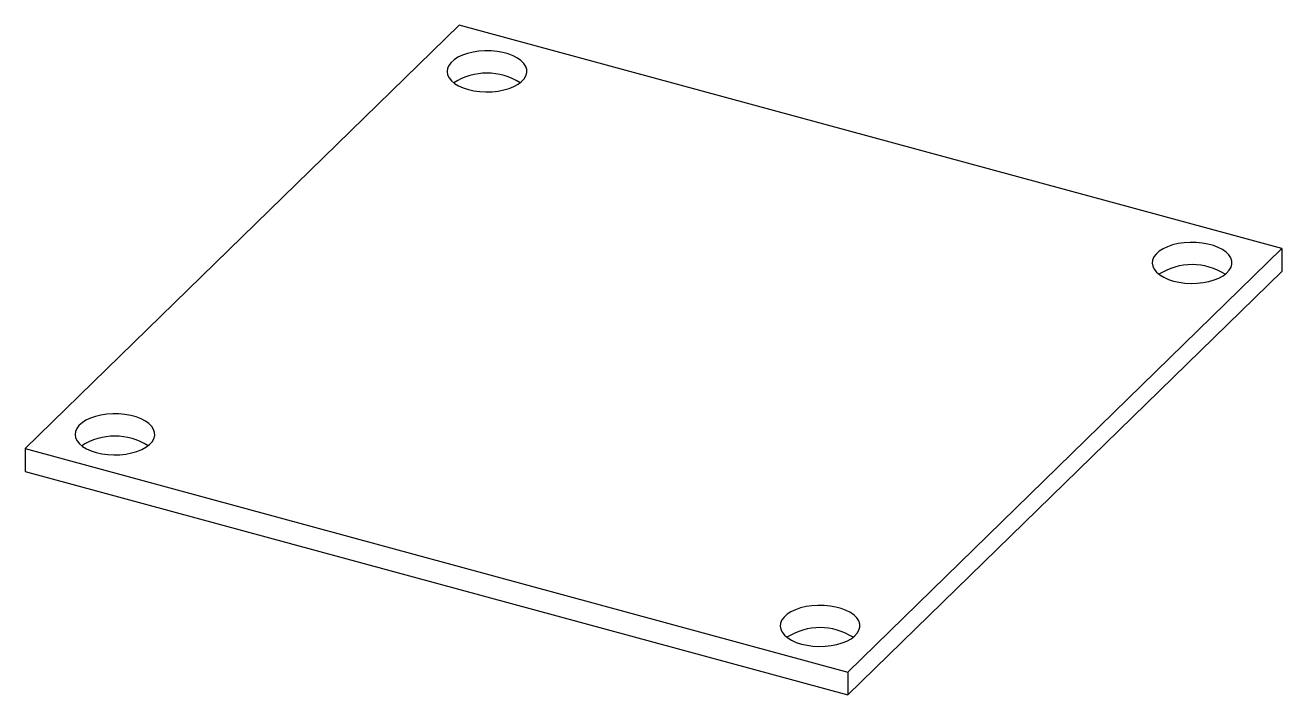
# Paper-space layout '_上下二等角轴测' of a CAD drawing. Header units: millimetres. Extents: x -47.3 to 47.3, y -24.4 to 26.1.
import ezdxf

# ---------------------------------------------------------------- set-up
doc = ezdxf.new("R2010")
doc.units = ezdxf.units.MM

psp = doc.layouts.new('_上下二等角轴测')

# ---------------------------------------------------------------- linework, layer by layer
at = {"color": 7, "linetype": 'Continuous', "lineweight": 25}
for p, q in [((-14.62, 26.07), (-47.289, -5.816)), ((47.289, 9.244), (-14.62, 26.07)), ((14.62, -22.641), (47.289, 9.244)), ((47.289, 9.244), (47.289, 7.53)), ((14.62, -24.356), (47.289, 7.53)), ((-47.289, -5.816), (-47.289, -7.53)), ((-47.289, -5.816), (14.62, -22.641)), ((-47.289, -7.53), (14.62, -24.356)), ((14.62, -22.641), (14.62, -24.356))]:
    psp.add_line(p, q, dxfattribs=at)
at = {"color": 7, "linetype": 'Continuous', "lineweight": 25, "flags": 128}
for points in [[(-13.932, 21.224), (-13.51, 21.13), (-13.066, 21.07), (-12.609, 21.046), (-12.15, 21.058), (-11.701, 21.106), (-11.27, 21.189), (-10.87, 21.304), (-10.508, 21.45), (-10.194, 21.622), (-9.934, 21.818), (-9.735, 22.031), (-9.602, 22.257), (-9.538, 22.492), (-9.544, 22.728), (-9.619, 22.961), (-9.763, 23.186), (-9.972, 23.397), (-10.241, 23.588), (-10.564, 23.757), (-10.933, 23.898), (-11.339, 24.008), (-11.773, 24.085), (-12.225, 24.128), (-12.684, 24.134), (-13.14, 24.104), (-13.581, 24.038), (-13.998, 23.939), (-14.38, 23.808), (-14.719, 23.648), (-15.007, 23.464), (-15.237, 23.259), (-15.403, 23.038), (-15.502, 22.807), (-15.531, 22.571), (-15.491, 22.336), (-15.38, 22.106), (-15.203, 21.888), (-14.964, 21.686), (-14.667, 21.505), (-14.32, 21.35), (-13.932, 21.224)], [(39.133, 6.802), (39.555, 6.708), (39.999, 6.648), (40.456, 6.624), (40.915, 6.636), (41.364, 6.684), (41.795, 6.767), (42.195, 6.882), (42.557, 7.028), (42.872, 7.201), (43.131, 7.396), (43.33, 7.609), (43.463, 7.835), (43.527, 8.07), (43.521, 8.306), (43.446, 8.539), (43.302, 8.764), (43.093, 8.975), (42.824, 9.167), (42.501, 9.335), (42.132, 9.476), (41.726, 9.586), (41.292, 9.664), (40.84, 9.706), (40.381, 9.712), (39.925, 9.682), (39.484, 9.616), (39.067, 9.517), (38.685, 9.386), (38.346, 9.226), (38.058, 9.042), (37.828, 8.837), (37.662, 8.616), (37.563, 8.385), (37.534, 8.149), (37.575, 7.914), (37.685, 7.684), (37.862, 7.466), (38.101, 7.264), (38.398, 7.083), (38.745, 6.928), (39.133, 6.802)], [(-41.933, -6.106), (-41.512, -6.201), (-41.068, -6.26), (-40.611, -6.285), (-40.152, -6.273), (-39.702, -6.225), (-39.272, -6.142), (-38.871, -6.026), (-38.51, -5.881), (-38.195, -5.708), (-37.936, -5.513), (-37.737, -5.3), (-37.604, -5.073), (-37.54, -4.839), (-37.545, -4.602), (-37.621, -4.369), (-37.765, -4.144), (-37.974, -3.934), (-38.243, -3.742), (-38.566, -3.574), (-38.934, -3.433), (-39.341, -3.322), (-39.775, -3.245), (-40.227, -3.203), (-40.686, -3.197), (-41.141, -3.227), (-41.583, -3.292), (-41.999, -3.392), (-42.382, -3.523), (-42.721, -3.683), (-43.009, -3.867), (-43.238, -4.072), (-43.405, -4.292), (-43.504, -4.523), (-43.533, -4.759), (-43.492, -4.995), (-43.382, -5.225), (-43.205, -5.443), (-42.965, -5.645), (-42.669, -5.825), (-42.322, -5.98), (-41.933, -6.106)], [(11.132, -20.528), (11.553, -20.622), (11.997, -20.682), (12.454, -20.707), (12.913, -20.694), (13.363, -20.647), (13.793, -20.564), (14.194, -20.448), (14.556, -20.302), (14.87, -20.13), (15.129, -19.935), (15.328, -19.722), (15.461, -19.495), (15.526, -19.261), (15.52, -19.024), (15.444, -18.791), (15.3, -18.566), (15.091, -18.356), (14.822, -18.164), (14.499, -17.996), (14.131, -17.855), (13.725, -17.744), (13.29, -17.667), (12.838, -17.625), (12.379, -17.619), (11.924, -17.649), (11.482, -17.714), (11.066, -17.814), (10.683, -17.945), (10.344, -18.104), (10.057, -18.289), (9.827, -18.494), (9.66, -18.714), (9.561, -18.945), (9.532, -19.181), (9.573, -19.417), (9.683, -19.646), (9.86, -19.865), (10.1, -20.067), (10.396, -20.247), (10.743, -20.402), (11.132, -20.528)]]:
    psp.add_lwpolyline(points, dxfattribs=at)
at = {"color": 7, "linetype": 'Continuous', "lineweight": 25}
for centre in [(-12.532, 17.811), (40.533, 3.39), (-40.533, -9.519), (12.532, -23.941)]:
    psp.add_arc(centre, 4.649, 57.52629, 122.47371, dxfattribs=at)

doc.saveas('drawing.dxf')
